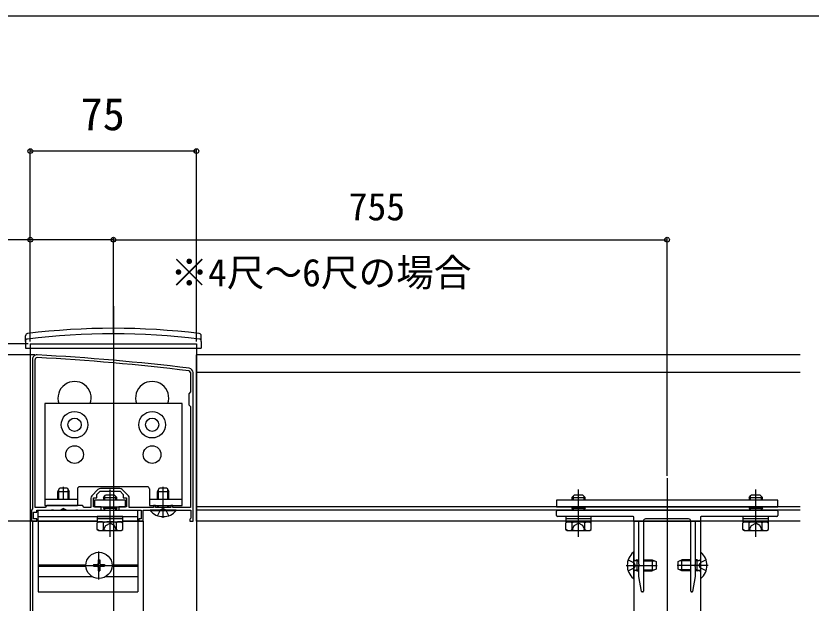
# Model space of a CAD drawing. Units: millimetres, scale not verified. Extents: x -875 to 875, y -1303 to 1296.
# Drawn here: x -88.5 to 270.5, y 981.8 to 1246.8 of the extents above; entities that cross this region are included whole.
import ezdxf
from ezdxf.enums import TextEntityAlignment as Align

# ---------------------------------------------------------------- set-up
doc = ezdxf.new("R2010")
doc.units = ezdxf.units.MM
doc.header["$LTSCALE"] = 8
for name, color, linetype in [('0-2_YKK_11', 7, 'Continuous'), ('0-3_YKK_12', 2, 'Continuous'), ('0-4_YKK_13', 4, 'Continuous'), ('0-5_YKK_D', 6, 'Continuous'), ('0-6_YKK_ZWAK', 7, 'Continuous')]:
    doc.layers.add(name, color=color, linetype=linetype)
doc.styles.add('ＭＳ ゴシック', font='')
doc.styles.get('ＭＳ ゴシック').set_extended_font_data('MS Gothic')

msp = doc.modelspace()

# ---------------------------------------------------------------- linework, layer by layer
at = {"layer": '0-2_YKK_11'}
for p, q in [((-79.8, 1025), (-79.8, 1091.8)), ((-51.436, 1033.061), (-54.261, 1030.236)), ((-41.624, 1033.5), (-50.376, 1033.5)), ((-37.739, 1030.236), (-40.564, 1033.061))]:
    msp.add_line(p, q, dxfattribs=at)
for points in [[(-81, 1091.8), (-81, 1024.3), (-81.5, 1023.8), (-81.5, 1018.8), (-79, 1018.8), (-79, 1019.8), (-80.5, 1019.8), (-80.5, 1022.8), (-79, 1022.8), (-79, 1023.8), (-72.458, 1023.8), (-72.275, 1023.92), (-71.725, 1023.92), (-71.542, 1023.8), (-67.458, 1023.8), (-67.275, 1023.92), (-66.725, 1023.92), (-66.542, 1023.8), (-61.458, 1023.8), (-61.275, 1023.92), (-60.725, 1023.92), (-60.542, 1023.8), (-50, 1023.8), (-50, 1025.3), (-53.5, 1025.3), (-53.5, 1029.3), (-52, 1029.3), (-52, 1030.8), (-50.5, 1032.3), (-46.458, 1032.3), (-46.275, 1032.42), (-45.725, 1032.42), (-45.542, 1032.3), (-41.5, 1032.3), (-40, 1030.8), (-40, 1029.3), (-38.5, 1029.3), (-38.5, 1025.3), (-42, 1025.3), (-42, 1023.8)], [(-42, 1023.8), (-32, 1023.8), (-32, 1019.8), (-33, 1019.8), (-33, 1018.8), (-31, 1018.8), (-31, 1023.8), (-22.458, 1023.8), (-22.275, 1023.92), (-21.725, 1023.92), (-21.542, 1023.8), (-9.5, 1023.8), (-9.5, 1020.092), (-9.75, 1019.796), (-10, 1019.5), (-10, 1018.8), (-8.5, 1018.8), (-8.5, 1085.8)], [(-9.7, 1085.8), (-9.7, 1077.1), (-10.5, 1076.3), (-10.5, 1071.3), (-9.7, 1070.5), (-9.7, 1025), (-17.6, 1025), (-17.6, 1025.8), (-18.5, 1025.8), (-18.5, 1025), (-25.5, 1025), (-25.5, 1025.8), (-26.4, 1025.8), (-26.4, 1025), (-37.3, 1025), (-37.3, 1029.176)], [(-54.7, 1029.176), (-54.7, 1025), (-57.7, 1025), (-58.5, 1025.8), (-74.5, 1025.8), (-75.3, 1025), (-79.8, 1025)]]:
    msp.add_lwpolyline(points, dxfattribs=at)
for centre, radius, start, end in [((-79, 1091.8), 2, 86.9684, 180.00001), ((-79, 1091.8), 0.8, 86.96839, 180.00001), ((-131.781, 95.201), 998.796, 83.01993, 86.96841), ((-131.781, 95.201), 999.996, 83.01993, 86.96841), ((-10.5, 1085.8), 2, 0.00001, 83.01993), ((-10.5, 1085.8), 0.8, 0.00001, 83.01993), ((-50.376, 1032), 1.5, 90.00002, 135.00001), ((-41.624, 1032), 1.5, 44.99999, 89.99998), ((-53.2, 1029.176), 1.5, 134.99999, 179.99998), ((-38.8, 1029.176), 1.5, 0.00002, 45.00001)]:
    msp.add_arc(centre, radius, start, end, dxfattribs=at)
at = {"layer": '0-3_YKK_12'}
for p, q in [((-44.5, 1115.8), (-44.5, 896.85)), ((-82, 1098.8), (-82, 1096.8)), ((-82, 1098.8), (-7, 1098.8)), ((-7, 1098.8), (-7, 1096.8)), ((-7, 1096.8), (-7, 896.85)), ((-7, 1018.8), (-7, 1093.8)), ((265.5, 1093.8), (-7, 1093.8)), ((265.5, 1085.8), (-7, 1085.8)), ((205.5, 1038.2), (205.5, 896.85)), ((265.5, 1025.3), (-7, 1025.3)), ((265.5, 1023.8), (-7, 1023.8)), ((-31, 1018.8), (-40.226, 1018.8)), ((-31, 1018.8), (-31, 896.85)), ((265.5, 1018.8), (-7, 1018.8)), ((190.5, 1018.8), (190.5, 896.85)), ((190.5, 1018.8), (220.5, 1018.8)), ((220.5, 1018.8), (220.5, 896.85))]:
    msp.add_line(p, q, dxfattribs=at)
for points in [[(-82, 1096.8), (-82, 966.55), (-82, 896.85)], [(-51.774, 1018.8), (-81, 1018.8), (-81, 966.55), (-81, 896.85)]]:
    msp.add_lwpolyline(points, dxfattribs=at)
for centre in [(-62, 1074.3), (-27, 1074.3)]:
    msp.add_arc(centre, 7.5, 340.52879, 199.47121, dxfattribs=at)
at = {"layer": '0-4_YKK_13'}
for p, q in [((-84.2, 1099.8), (-84.153, 1102.467)), ((-4.8, 1099.8), (-4.847, 1102.467)), ((-84.2, 1099.8), (-84.148, 1096.8)), ((-4.8, 1099.8), (-4.852, 1096.8)), ((-84.148, 1096.8), (-4.852, 1096.8)), ((-67, 1028.7), (-67, 1034.3)), ((-29.25, 1034.3), (-59.75, 1034.3)), ((-22, 1020.3), (-22, 1034.3)), ((-69.5, 1032.1), (-68.7, 1033.8)), ((-69.5, 1028.7), (-69.5, 1032.1)), ((-69.5, 1032.1), (-64.5, 1032.1)), ((-69.067, 1028.7), (-69.067, 1033.02)), ((-68.7, 1033.8), (-65.3, 1033.8)), ((-65.3, 1033.8), (-64.5, 1032.1)), ((-64.933, 1028.7), (-64.933, 1033.02)), ((-64.5, 1028.7), (-64.5, 1032.1)), ((-60.75, 1033.3), (-60.75, 1025.8)), ((-49, 1029.5), (-48, 1030.5)), ((-44, 1030.5), (-48, 1030.5)), ((-46, 1011.678), (-46, 1033.089)), ((-43, 1029.5), (-44, 1030.5)), ((-24.5, 1032.1), (-23.7, 1033.8)), ((-24.5, 1028.7), (-24.5, 1032.1)), ((-24.5, 1032.1), (-19.5, 1032.1)), ((-24.067, 1028.7), (-24.067, 1033.02)), ((-23.7, 1033.8), (-20.3, 1033.8)), ((-20.3, 1033.8), (-19.5, 1032.1)), ((-19.933, 1028.7), (-19.933, 1033.02)), ((-19.5, 1028.7), (-19.5, 1032.1)), ((162.5, 1029.5), (163.5, 1030.5)), ((167.5, 1030.5), (163.5, 1030.5)), ((165.5, 1011.678), (165.5, 1033.089)), ((168.5, 1029.5), (167.5, 1030.5)), ((242.5, 1029.5), (243.5, 1030.5)), ((247.5, 1030.5), (243.5, 1030.5)), ((245.5, 1011.678), (245.5, 1033.089)), ((248.5, 1029.5), (247.5, 1030.5)), ((-75.5, 1028.7), (-60.75, 1028.7)), ((-49, 1029.5), (-43, 1029.5)), ((-49, 1029.5), (-49, 1028.2)), ((-48.46, 1030.04), (-48.46, 1028.2)), ((-43.54, 1030.04), (-43.54, 1028.2)), ((-43, 1028.2), (-43, 1029.5)), ((-28.25, 1028.7), (-13.5, 1028.7)), ((162.5, 1029.5), (168.5, 1029.5)), ((162.5, 1029.5), (162.5, 1028.2)), ((163.04, 1030.04), (163.04, 1028.2)), ((167.96, 1030.04), (167.96, 1028.2)), ((168.5, 1028.2), (168.5, 1029.5)), ((242.5, 1029.5), (248.5, 1029.5)), ((242.5, 1029.5), (242.5, 1028.2)), ((243.04, 1030.04), (243.04, 1028.2)), ((247.96, 1030.04), (247.96, 1028.2)), ((248.5, 1028.2), (248.5, 1029.5)), ((-78.5, 1023.8), (-33.5, 1023.8)), ((-78.5, 1018.8), (-78.5, 1023.8)), ((-67, 1024.544), (-68.145, 1023.935)), ((-67, 1024.544), (-65.855, 1023.935)), ((-49, 1025.3), (-49, 1024.6)), ((-49, 1024.6), (-43, 1024.6)), ((-49, 1024.6), (-48.538, 1023.8)), ((-48.46, 1025.3), (-48.46, 1023.8)), ((-43.54, 1025.3), (-43.54, 1023.8)), ((-43, 1024.6), (-43.462, 1023.8)), ((-43, 1024.6), (-43, 1025.3)), ((-33.5, 1018.8), (-33.5, 1023.8)), ((-16.1, 1023.8), (-27.9, 1023.8)), ((-27.9, 1023.552), (-27.9, 1023.8)), ((-27.9, 1023.552), (-16.1, 1023.552)), ((-24.5, 1025), (-24.5, 1025.8)), ((-24.5, 1021.217), (-23.145, 1023.935)), ((-24.067, 1025), (-24.067, 1025.8)), ((-22, 1024.544), (-23.145, 1023.935)), ((-22, 1024.544), (-20.855, 1023.935)), ((-19.5, 1021.217), (-20.855, 1023.935)), ((-19.933, 1025), (-19.933, 1025.8)), ((-19.5, 1025), (-19.5, 1025.8)), ((-16.1, 1023.552), (-16.1, 1023.8)), ((155.5, 1021.3), (155.5, 1023.3)), ((156, 1023.8), (165.042, 1023.8)), ((162.5, 1025.3), (162.5, 1024.6)), ((162.5, 1024.6), (168.5, 1024.6)), ((162.5, 1024.6), (162.962, 1023.8)), ((163.04, 1025.3), (163.04, 1023.8)), ((167.96, 1025.3), (167.96, 1023.8)), ((168.5, 1024.6), (168.038, 1023.8)), ((168.5, 1024.6), (168.5, 1025.3)), ((242.5, 1025.3), (242.5, 1024.6)), ((242.5, 1024.6), (248.5, 1024.6)), ((242.5, 1024.6), (242.962, 1023.8)), ((243.04, 1025.3), (243.04, 1023.8)), ((245.958, 1023.8), (255, 1023.8)), ((247.96, 1025.3), (247.96, 1023.8)), ((248.5, 1024.6), (248.038, 1023.8)), ((248.5, 1024.6), (248.5, 1025.3)), ((255.5, 1023.3), (255.5, 1021.3)), ((-78.5, 1020.8), (-33.5, 1020.8)), ((-40.25, 1020.8), (-51.75, 1020.8)), ((-51.75, 1020), (-51.75, 1018.5)), ((-51.75, 1020), (-40.25, 1020)), ((-40.25, 1018.5), (-40.25, 1020)), ((190.2, 1020.8), (156, 1020.8)), ((171.25, 1020.8), (159.75, 1020.8)), ((159.75, 1020), (159.75, 1018.5)), ((159.75, 1020), (171.25, 1020)), ((171.25, 1018.5), (171.25, 1020)), ((190.5, 1019.1), (190.5, 1020.5)), ((215.2, 1019.8), (195.8, 1019.8)), ((220.5, 1020.5), (220.5, 1019.1)), ((255, 1020.8), (220.8, 1020.8)), ((251.25, 1020.8), (239.75, 1020.8)), ((239.75, 1020), (239.75, 1018.5)), ((239.75, 1020), (251.25, 1020)), ((251.25, 1018.5), (251.25, 1020)), ((-78.5, 1018.8), (-78.5, 986.8)), ((-78.5, 1018.8), (-51.774, 1018.8)), ((-51, 1018.5), (-51.774, 1018.053)), ((-51.773, 1014.946), (-51.773, 1018.053)), ((-51.75, 1018.5), (-40.25, 1018.5)), ((-51, 1018.5), (-41, 1018.5)), ((-48.887, 1014.946), (-48.887, 1018.053)), ((-43.113, 1014.946), (-43.113, 1018.053)), ((-41, 1018.5), (-40.227, 1018.053)), ((-40.227, 1014.946), (-40.227, 1018.053)), ((-40.226, 1018.8), (-33.5, 1018.8)), ((-33.5, 1018.8), (-33.5, 986.8)), ((160.5, 1018.5), (159.726, 1018.053)), ((159.726, 1014.946), (159.726, 1018.053)), ((159.75, 1018.5), (171.25, 1018.5)), ((160.5, 1018.5), (170.5, 1018.5)), ((162.613, 1014.946), (162.613, 1018.053)), ((168.387, 1014.946), (168.387, 1018.053)), ((170.5, 1018.5), (171.273, 1018.053)), ((171.273, 1014.946), (171.273, 1018.053)), ((192.5, 1018.8), (190.8, 1018.8)), ((192.8, 999.258), (192.8, 1018.5)), ((194.8, 1018.8), (194.8, 987.1)), ((216.2, 987.1), (216.2, 1018.8)), ((218.2, 1018.5), (218.2, 999.258)), ((220.2, 1018.8), (218.5, 1018.8)), ((240.5, 1018.5), (239.726, 1018.053)), ((239.726, 1014.946), (239.726, 1018.053)), ((239.75, 1018.5), (251.25, 1018.5)), ((240.5, 1018.5), (250.5, 1018.5)), ((242.613, 1014.946), (242.613, 1018.053)), ((248.387, 1014.946), (248.387, 1018.053)), ((250.5, 1018.5), (251.273, 1018.053)), ((251.273, 1014.946), (251.273, 1018.053)), ((-51, 1014.5), (-51.774, 1014.946)), ((-51, 1014.5), (-41, 1014.5)), ((-41, 1014.5), (-40.227, 1014.946)), ((160.5, 1014.5), (159.726, 1014.946)), ((160.5, 1014.5), (170.5, 1014.5)), ((170.5, 1014.5), (171.273, 1014.946)), ((240.5, 1014.5), (239.726, 1014.946)), ((240.5, 1014.5), (250.5, 1014.5)), ((250.5, 1014.5), (251.273, 1014.946)), ((-51, 992.5), (-51, 1005.1)), ((190.252, 1004.7), (190.5, 1004.7)), ((190.252, 1004.7), (190.252, 992.9)), ((190.5, 992.9), (190.5, 1004.7)), ((220.5, 1004.7), (220.5, 992.9)), ((220.748, 1004.7), (220.5, 1004.7)), ((220.748, 992.9), (220.748, 1004.7)), ((-78.5, 999.1), (-56.892, 999.1)), ((-78.5, 998.5), (-56.892, 998.5)), ((-57.3, 998.8), (-44.7, 998.8)), ((-53.5, 999.15), (-53.5, 998.45)), ((-53.5, 999.15), (-51.85, 999.15)), ((-53.5, 998.45), (-51.85, 998.45)), ((-51.35, 1001.3), (-50.65, 1001.3)), ((-51.35, 1001.3), (-51.35, 999.65)), ((-50.65, 1001.3), (-50.65, 999.65)), ((-50.15, 999.15), (-48.5, 999.15)), ((-50.15, 998.45), (-48.5, 998.45)), ((-48.5, 999.15), (-48.5, 998.45)), ((-45.108, 999.1), (-33.5, 999.1)), ((-45.108, 998.5), (-33.5, 998.5)), ((187, 998.8), (201, 998.8)), ((187.917, 1001.3), (190.635, 999.945)), ((191.244, 998.8), (190.635, 999.945)), ((191.244, 998.8), (190.635, 997.655)), ((191.9, 1000.867), (190.977, 1001.06)), ((191.9, 1001.3), (191.305, 1001.084)), ((191.9, 1001.3), (191.9, 996.3)), ((191.9, 1001.3), (192.8, 1001.3)), ((191.9, 1000.867), (192.8, 1000.867)), ((192.8, 993.826), (192.8, 998.342)), ((194.8, 1001.3), (198.8, 1001.3)), ((194.8, 1000.867), (199.72, 1000.867)), ((198.8, 1001.3), (200.5, 1000.5)), ((198.8, 1001.3), (198.8, 996.3)), ((200.5, 1000.5), (200.5, 997.1)), ((224, 998.8), (210, 998.8)), ((210.5, 1000.5), (212.2, 1001.3)), ((210.5, 997.1), (210.5, 1000.5)), ((216.2, 1000.867), (211.28, 1000.867)), ((216.2, 1001.3), (212.2, 1001.3)), ((212.2, 996.3), (212.2, 1001.3)), ((219.1, 1001.3), (218.2, 1001.3)), ((219.1, 1000.867), (218.2, 1000.867)), ((218.2, 998.342), (218.2, 993.826)), ((219.1, 996.3), (219.1, 1001.3)), ((219.1, 1001.3), (219.695, 1001.084)), ((219.1, 1000.867), (220.023, 1001.06)), ((219.756, 998.8), (220.365, 999.945)), ((219.756, 998.8), (220.365, 997.655)), ((223.083, 1001.3), (220.365, 999.945)), ((-51.35, 997.95), (-51.35, 996.3)), ((-51.35, 996.3), (-50.65, 996.3)), ((-50.65, 997.95), (-50.65, 996.3)), ((187.917, 996.3), (190.635, 997.655)), ((191.9, 996.733), (190.977, 996.54)), ((191.9, 996.3), (191.305, 996.516)), ((191.9, 996.733), (192.8, 996.733)), ((191.9, 996.3), (192.8, 996.3)), ((194.8, 996.733), (199.72, 996.733)), ((194.8, 996.3), (198.8, 996.3)), ((200.5, 997.1), (198.8, 996.3)), ((212.2, 996.3), (210.5, 997.1)), ((216.2, 996.733), (211.28, 996.733)), ((216.2, 996.3), (212.2, 996.3)), ((219.1, 996.733), (218.2, 996.733)), ((219.1, 996.3), (218.2, 996.3)), ((219.1, 996.733), (220.023, 996.54)), ((219.1, 996.3), (219.695, 996.516)), ((223.083, 996.3), (220.365, 997.655)), ((-78.5, 993.8), (-54.132, 993.8)), ((-47.868, 993.8), (-33.5, 993.8)), ((190.252, 992.9), (190.5, 992.9)), ((193.991, 987.048), (192.805, 993.774)), ((218.195, 993.774), (217.009, 987.048)), ((220.748, 992.9), (220.5, 992.9)), ((-78.5, 986.8), (-33.5, 986.8)), ((194.5, 986.8), (194.286, 986.8)), ((216.714, 986.8), (216.5, 986.8))]:
    msp.add_line(p, q, dxfattribs=at)
for points in [[(-13.5, 1025.8), (-13.5, 1071.8), (-75.5, 1071.8), (-75.5, 1025.8), (-60.75, 1025.8)], [(-28.25, 1033.3), (-28.25, 1025.8), (-13.5, 1025.8)], [(165.958, 1023.8), (205.5, 1023.8), (245.042, 1023.8)], [(-51.75, 1020.8), (-51.75, 1020), (-40.25, 1020), (-40.25, 1020.8)], [(159.75, 1020.8), (159.75, 1020), (171.25, 1020), (171.25, 1020.8)], [(239.75, 1020.8), (239.75, 1020), (251.25, 1020), (251.25, 1020.8)], [(-49.05, 1014.497), (-47.9, 1016.855), (-46, 1017.865)], [(-42.95, 1014.497), (-44.1, 1016.855), (-46, 1017.865)], [(162.45, 1014.497), (163.6, 1016.855), (165.5, 1017.865)], [(168.55, 1014.497), (167.4, 1016.855), (165.5, 1017.865)], [(242.45, 1014.497), (243.6, 1016.855), (245.5, 1017.865)], [(248.55, 1014.497), (247.4, 1016.855), (245.5, 1017.865)]]:
    msp.add_lwpolyline(points, dxfattribs=at)
for points in [[(-53, 1025.3), (-39, 1025.3), (-39, 1028.2), (-53, 1028.2)], [(155.5, 1025.3), (255.5, 1025.3), (255.5, 1028.2), (155.5, 1028.2)]]:
    msp.add_lwpolyline(points, close=True, dxfattribs=at)
for centre, radius in [((-62, 1062.3), 6), ((-27, 1062.3), 6), ((-62, 1062.3), 3), ((-27, 1062.3), 3), ((-62, 1048.8), 4), ((-27, 1048.8), 4), ((-51, 998.8), 5.9)]:
    msp.add_circle(centre, radius, dxfattribs=at)
for centre, radius, start, end in [((-44.5, 785.8), 320, 83.0403, 96.9597), ((-83.154, 1102.449), 1, 96.9597, 179), ((-44.5, 785.8), 317.528, 82.97773, 97.02227), ((-5.846, 1102.449), 1, 1, 83.0403), ((-83.197, 1099.953), 1, 97.02227, 179), ((-5.803, 1099.953), 1, 1, 82.97773), ((-59.75, 1033.3), 1, 90, 180), ((-29.25, 1033.3), 1, 0, 90), ((-22, 1028.5), 7.7, 219.98312, 320.01688), ((156, 1023.3), 0.5, 90, 180), ((165.042, 1023.6), 0.2, 23.57818, 90), ((165.5, 1023.8), 0.3, 203.57818, 336.42182), ((165.958, 1023.6), 0.2, 90, 156.42182), ((245.042, 1023.6), 0.2, 23.57818, 90), ((245.5, 1023.8), 0.3, 203.57818, 336.42182), ((245.958, 1023.6), 0.2, 90, 156.42182), ((255, 1023.3), 0.5, 0, 90), ((156, 1021.3), 0.5, 180, 270), ((190.2, 1020.5), 0.3, 0, 90), ((195.8, 1018.8), 1, 90, 180), ((215.2, 1018.8), 1, 0, 90), ((220.8, 1020.5), 0.3, 90, 180), ((255, 1021.3), 0.5, 270, 0), ((-50.33, 1015.944), 2.556, 55.61708, 124.38292), ((-46, 1008.946), 9.554, 72.41276, 107.58724), ((-41.67, 1015.944), 2.556, 55.61708, 124.38292), ((161.17, 1015.944), 2.556, 55.61708, 124.38292), ((165.5, 1008.946), 9.554, 72.41276, 107.58724), ((169.83, 1015.944), 2.556, 55.61708, 124.38292), ((190.8, 1019.1), 0.3, 180, 270), ((192.5, 1018.5), 0.3, 0, 90), ((218.5, 1018.5), 0.3, 90, 180), ((220.2, 1019.1), 0.3, 270, 0), ((241.17, 1015.944), 2.556, 55.61708, 124.38292), ((245.5, 1008.946), 9.554, 72.41276, 107.58724), ((249.83, 1015.944), 2.556, 55.61708, 124.38292), ((-50.33, 1017.055), 2.556, 235.61708, 304.38292), ((-46, 1024.053), 9.554, 252.41276, 287.58724), ((-41.67, 1017.055), 2.556, 235.61708, 304.38292), ((161.17, 1017.055), 2.556, 235.61708, 304.38292), ((165.5, 1024.053), 9.554, 252.41276, 287.58724), ((169.83, 1017.055), 2.556, 235.61708, 304.38292), ((241.17, 1017.055), 2.556, 235.61708, 304.38292), ((245.5, 1024.053), 9.554, 252.41276, 287.58724), ((249.83, 1017.055), 2.556, 235.61708, 304.38292), ((195.2, 998.8), 7.7, 129.98312, 230.01688), ((191.1, 1001.648), 0.6, 180, 289.96957), ((219.9, 1001.648), 0.6, 250.03043, 0), ((215.8, 998.8), 7.7, 309.98312, 50.01688), ((-51.85, 999.65), 0.5, 270, 0), ((-51.85, 997.95), 0.5, 0, 90), ((-50.15, 999.65), 0.5, 180, 270), ((-50.15, 997.95), 0.5, 90, 180), ((193, 999.258), 0.2, 180, 246.42182), ((193, 998.342), 0.2, 113.57818, 180), ((192.8, 998.8), 0.3, 293.57818, 66.42182), ((218.2, 998.8), 0.3, 113.57818, 246.42182), ((218, 999.258), 0.2, 293.57818, 0), ((218, 998.342), 0.2, 0, 66.42182), ((191.1, 995.952), 0.6, 70.03043, 180), ((219.9, 995.952), 0.6, 0, 109.96957), ((193.1, 993.826), 0.3, 180, 190), ((217.9, 993.826), 0.3, 350, 0), ((194.286, 987.1), 0.3, 190, 270), ((194.5, 987.1), 0.3, 270, 0), ((216.5, 987.1), 0.3, 180, 270), ((216.714, 987.1), 0.3, 270, 350)]:
    msp.add_arc(centre, radius, start, end, dxfattribs=at)
at = {"layer": '0-5_YKK_D'}
for p, q in [((-82, 1099.8), (-82, 1186.8)), ((-7, 1185.8), (-82, 1185.8)), ((-7, 1099.8), (-7, 1186.8)), ((-82, 1099.8), (-82, 1146.8)), ((-44.5, 1115.8), (-44.5, 1146.8)), ((-44.5, 1103.8), (-44.5, 1146.8)), ((-44.5, 1145.8), (205.5, 1145.8)), ((205.5, 1039.2), (205.5, 1146.8)), ((-83, 1098.8), (-193.5, 1098.8)), ((-80, 1093.8), (-193.5, 1093.8)), ((-80, 1093.8), (-193.5, 1093.8)), ((-80, 1093.8), (-153.5, 1093.8)), ((-82.2, 1018.8), (-153.5, 1018.8))]:
    msp.add_line(p, q, dxfattribs=at)
msp.add_lwpolyline([(-44.5, 1145.8), (-82, 1145.8), (-142.891, 1145.8)], dxfattribs=at)
for centre in [(-82, 1185.8), (-7, 1185.8), (-82, 1145.8), (-44.5, 1145.8), (-44.5, 1145.8), (205.5, 1145.8)]:
    msp.add_circle(centre, 1.075, dxfattribs=at)
at = {"layer": '0-6_YKK_ZWAK'}
msp.add_line((-875, 1246.8), (875, 1246.8), dxfattribs=at)

# ---------------------------------------------------------------- texts
at = {"layer": '0-5_YKK_D', "style": 'ＭＳ ゴシック'}
for s, height, p in [('75', 14.66, (-59.273, 1190.8)), ('755', 12.46, (61.761, 1150.8)), ('※4尺～6尺の場合', 12.46, (-18.747, 1120.999))]:
    msp.add_text(s, height=height, dxfattribs=at).set_placement(p, align=Align.BOTTOM_LEFT)

doc.saveas('drawing.dxf')
